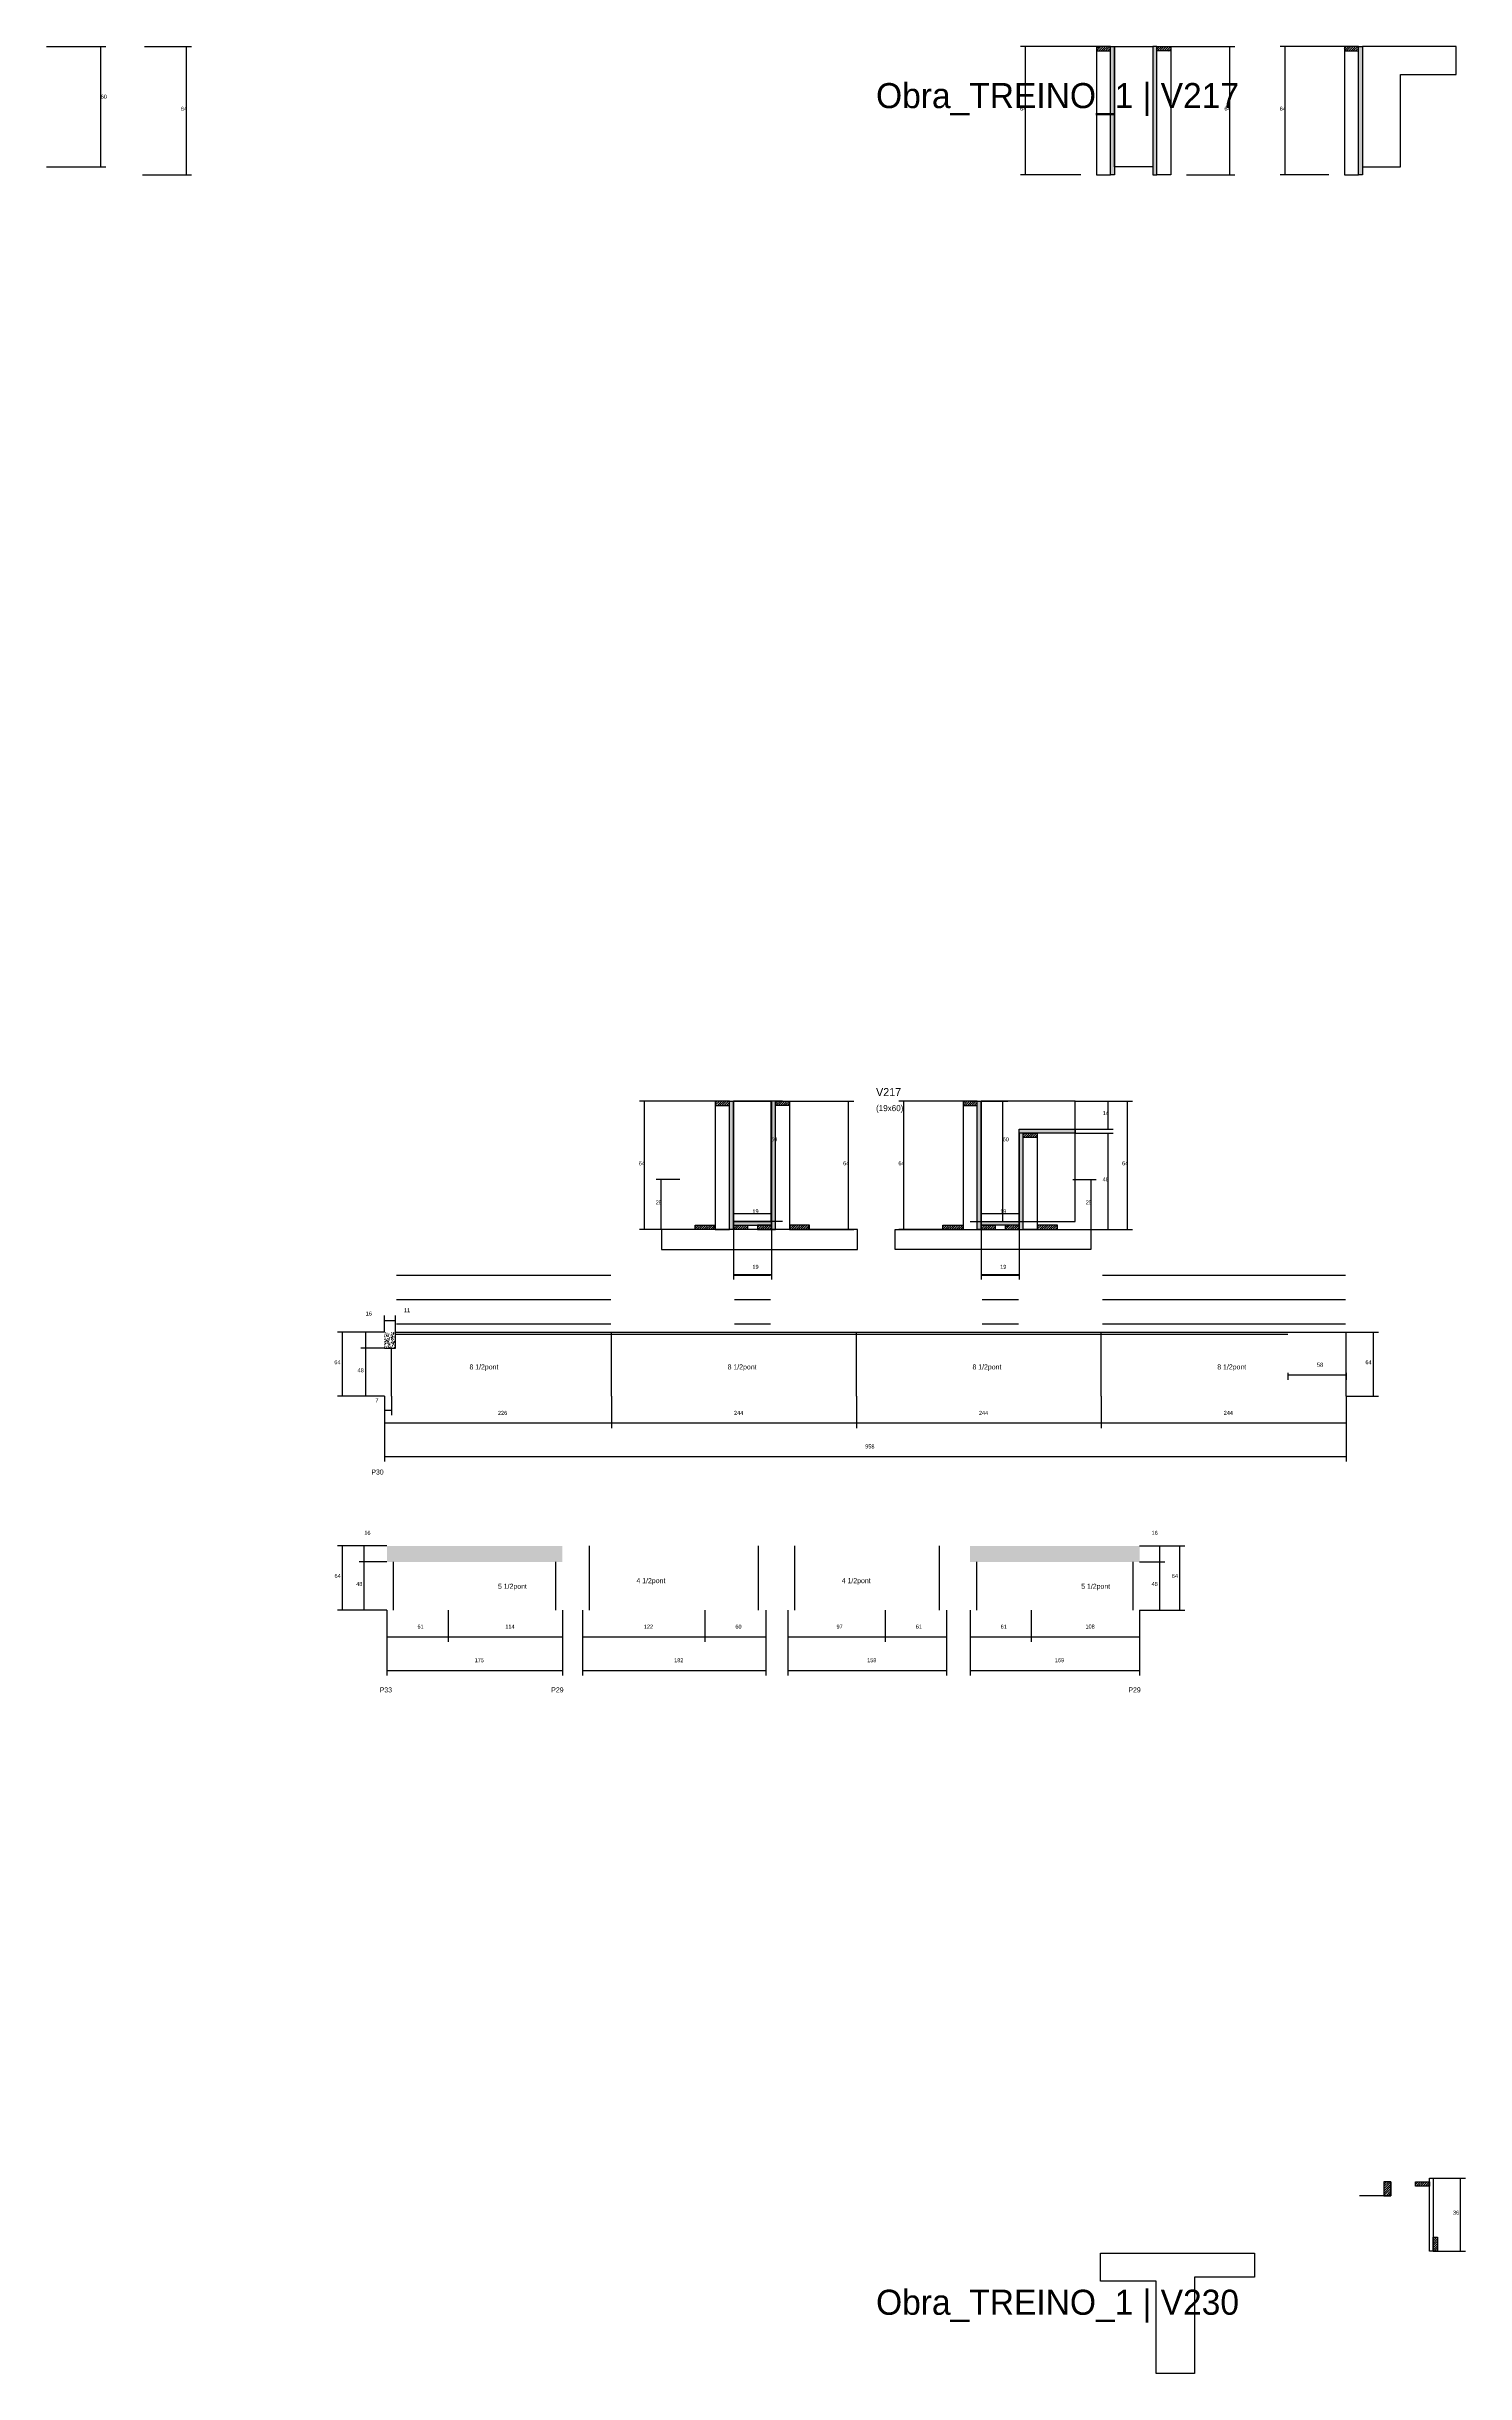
# Model space of a CAD drawing. Header units: metres. Extents: x -2848 to 22762, y -45195 to 1016.
# Drawn here: x -827 to 587, y -16668 to -14349 of the extents above; entities that cross this region are included whole.
import ezdxf

# ---------------------------------------------------------------- set-up
doc = ezdxf.new("R2010")
doc.units = ezdxf.units.M
for name, color, linetype in [('CONCRETO', 251, 'Continuous'), ('COTA', 4, 'Continuous'), ('Cota Seção (2x)', 4, 'Continuous'), ('Hachura', 253, 'Continuous'), ('LABEL_ID', 3, 'Continuous'), ('Madeira', 126, 'Continuous'), ('NOMENCLATURA', 7, 'Continuous'), ('Painéis', 200, 'Continuous'), ('SARR_2.2x7', 40, 'Continuous'), ('Texto Seção', 7, 'Continuous')]:
    doc.layers.add(name, color=color, linetype=linetype)

msp = doc.modelspace()

# ---------------------------------------------------------------- hatches: boundary and pattern name
at = {"layer": 'COTA'}
h = msp.add_hatch(dxfattribs=at)
h.set_pattern_fill('AR-CONC', scale=0.03)
h.paths.add_polyline_path([(-490, -15630.3), (-479, -15630.3), (-479, -15646.3), (-490, -15646.3)])
h = msp.add_hatch(dxfattribs=at)
h.set_pattern_fill('AR-CONC', scale=0.03)
h.paths.add_polyline_path([(-312.5, -15859.4), (-312.5, -15843.4), (-312.5, -15843.4), (-487.5, -15843.4), (-487.5, -15843.4), (-487.5, -15859.4), (-487.5, -15859.4), (-312.5, -15859.4)])
h = msp.add_hatch(dxfattribs=at)
h.set_pattern_fill('AR-CONC', scale=0.03)
h.paths.add_polyline_path([(262.7, -15859.4), (262.7, -15843.4), (262.7, -15843.4), (93.7, -15843.4), (93.7, -15843.4), (93.7, -15859.4), (93.7, -15859.4), (262.7, -15859.4)])
at = {"layer": 'Hachura'}
h = msp.add_hatch(dxfattribs=at)
h.set_pattern_fill('ANSI31', scale=0.5)
h.paths.add_polyline_path([(233.8, -14353), (233.8, -14348.6), (233.8, -14348.6), (219.8, -14348.6), (219.8, -14348.6), (219.8, -14353), (219.8, -14353), (233.8, -14353)])
h = msp.add_hatch(color=8, dxfattribs=at)
h.dxf.hatch_style = 1
h.paths.add_polyline_path([(233.8, -14348.6), (237.8, -14348.6), (237.8, -14348.6), (237.8, -14476.6), (237.8, -14476.6), (233.8, -14476.6), (233.8, -14476.6), (233.8, -14348.6)])
h = msp.add_hatch(color=8, dxfattribs=at)
h.dxf.hatch_style = 1
h.paths.add_polyline_path([(279.8, -14348.6), (275.8, -14348.6), (275.8, -14348.6), (275.8, -14476.6), (275.8, -14476.6), (279.8, -14476.6), (279.8, -14476.6), (279.8, -14348.6)])
h = msp.add_hatch(dxfattribs=at)
h.set_pattern_fill('ANSI31', scale=0.5)
h.paths.add_polyline_path([(279.8, -14353), (279.8, -14348.6), (279.8, -14348.6), (293.8, -14348.6), (293.8, -14348.6), (293.8, -14353), (293.8, -14353), (279.8, -14353)])
h = msp.add_hatch(dxfattribs=at)
h.set_pattern_fill('ANSI31', scale=0.5)
h.paths.add_polyline_path([(480.7, -14353), (480.7, -14348.6), (480.7, -14348.6), (466.7, -14348.6), (466.7, -14348.6), (466.7, -14353), (466.7, -14353), (480.7, -14353)])
h = msp.add_hatch(color=8, dxfattribs=at)
h.dxf.hatch_style = 1
h.paths.add_polyline_path([(480.7, -14348.6), (484.7, -14348.6), (484.7, -14348.6), (484.7, -14476.6), (484.7, -14476.6), (480.7, -14476.6), (480.7, -14476.6), (480.7, -14348.6)])
h = msp.add_hatch(dxfattribs=at)
h.set_pattern_fill('ANSI31', scale=0.5)
h.paths.add_polyline_path([(-146.2, -15404.4), (-146.2, -15400), (-146.2, -15400), (-160.2, -15400), (-160.2, -15400), (-160.2, -15404.4), (-160.2, -15404.4), (-146.2, -15404.4)])
h = msp.add_hatch(color=8, dxfattribs=at)
h.dxf.hatch_style = 1
h.paths.add_polyline_path([(-146.2, -15400), (-142.2, -15400), (-142.2, -15400), (-142.2, -15528), (-142.2, -15528), (-146.2, -15528), (-146.2, -15528), (-146.2, -15400)])
h = msp.add_hatch(color=8, dxfattribs=at)
h.dxf.hatch_style = 1
h.paths.add_polyline_path([(-100.2, -15400), (-104.2, -15400), (-104.2, -15400), (-104.2, -15528), (-104.2, -15528), (-100.2, -15528), (-100.2, -15528), (-100.2, -15400)])
h = msp.add_hatch(dxfattribs=at)
h.set_pattern_fill('ANSI31', scale=0.5)
h.paths.add_polyline_path([(-100.2, -15404.4), (-100.2, -15400), (-100.2, -15400), (-86.2, -15400), (-86.2, -15400), (-86.2, -15404.4), (-86.2, -15404.4), (-100.2, -15404.4)])
h = msp.add_hatch(dxfattribs=at)
h.set_pattern_fill('ANSI31', scale=0.5)
h.paths.add_polyline_path([(100.7, -15404.4), (100.7, -15400), (100.7, -15400), (86.7, -15400), (86.7, -15400), (86.7, -15404.4), (86.7, -15404.4), (100.7, -15404.4)])
h = msp.add_hatch(color=8, dxfattribs=at)
h.dxf.hatch_style = 1
h.paths.add_polyline_path([(100.7, -15400), (104.7, -15400), (104.7, -15400), (104.7, -15528), (104.7, -15528), (100.7, -15528), (100.7, -15528), (100.7, -15400)])
h = msp.add_hatch(color=8, dxfattribs=at)
h.dxf.hatch_style = 1
h.paths.add_polyline_path([(146.7, -15428), (142.7, -15428), (142.7, -15428), (142.7, -15528), (142.7, -15528), (146.7, -15528), (146.7, -15528), (146.7, -15428)])
h = msp.add_hatch(color=8, dxfattribs=at)
h.dxf.hatch_style = 1
h.paths.add_polyline_path([(142.7, -15432), (142.7, -15428), (142.7, -15428), (198.3, -15428), (198.3, -15428), (198.3, -15432), (198.3, -15432), (142.7, -15432)])
h = msp.add_hatch(dxfattribs=at)
h.set_pattern_fill('ANSI31', scale=0.5)
h.paths.add_polyline_path([(146.7, -15436.4), (146.7, -15432), (146.7, -15432), (160.7, -15432), (160.7, -15432), (160.7, -15436.4), (160.7, -15436.4), (146.7, -15436.4)])
h = msp.add_hatch(color=8, dxfattribs=at)
h.dxf.hatch_style = 1
h.paths.add_polyline_path([(-104.2, -15523.6), (-104.2, -15520), (-104.2, -15520), (-142.2, -15520), (-142.2, -15520), (-142.2, -15523.6), (-142.2, -15523.6), (-104.2, -15523.6)])
h = msp.add_hatch(color=8, dxfattribs=at)
h.dxf.hatch_style = 1
h.paths.add_polyline_path([(104.7, -15523.6), (104.7, -15520), (104.7, -15520), (142.7, -15520), (142.7, -15520), (142.7, -15523.6), (142.7, -15523.6), (104.7, -15523.6)])
h = msp.add_hatch(dxfattribs=at)
h.set_pattern_fill('ANSI31', scale=0.5)
h.paths.add_polyline_path([(-180.2, -15528), (-180.2, -15523.6), (-180.2, -15523.6), (-160.2, -15523.6), (-160.2, -15523.6), (-160.2, -15528), (-160.2, -15528), (-180.2, -15528)])
h = msp.add_hatch(dxfattribs=at)
h.set_pattern_fill('ANSI31', scale=0.5)
h.paths.add_polyline_path([(-142.2, -15528), (-142.2, -15523.6), (-142.2, -15523.6), (-128.2, -15523.6), (-128.2, -15523.6), (-128.2, -15528), (-128.2, -15528), (-142.2, -15528)])
h = msp.add_hatch(dxfattribs=at)
h.set_pattern_fill('ANSI31', scale=0.5)
h.paths.add_polyline_path([(-104.2, -15528), (-104.2, -15523.6), (-104.2, -15523.6), (-118.2, -15523.6), (-118.2, -15523.6), (-118.2, -15528), (-118.2, -15528), (-104.2, -15528)])
h = msp.add_hatch(dxfattribs=at)
h.set_pattern_fill('ANSI31', scale=0.5)
h.paths.add_polyline_path([(-66.2, -15528), (-66.2, -15523.6), (-66.2, -15523.6), (-86.2, -15523.6), (-86.2, -15523.6), (-86.2, -15528), (-86.2, -15528), (-66.2, -15528)])
h = msp.add_hatch(dxfattribs=at)
h.set_pattern_fill('ANSI31', scale=0.5)
h.paths.add_polyline_path([(66.7, -15528), (66.7, -15523.6), (66.7, -15523.6), (86.7, -15523.6), (86.7, -15523.6), (86.7, -15528), (86.7, -15528), (66.7, -15528)])
h = msp.add_hatch(dxfattribs=at)
h.set_pattern_fill('ANSI31', scale=0.5)
h.paths.add_polyline_path([(104.7, -15528), (104.7, -15523.6), (104.7, -15523.6), (118.7, -15523.6), (118.7, -15523.6), (118.7, -15528), (118.7, -15528), (104.7, -15528)])
h = msp.add_hatch(dxfattribs=at)
h.set_pattern_fill('ANSI31', scale=0.5)
h.paths.add_polyline_path([(142.7, -15528), (142.7, -15523.6), (142.7, -15523.6), (128.7, -15523.6), (128.7, -15523.6), (128.7, -15528), (128.7, -15528), (142.7, -15528)])
h = msp.add_hatch(dxfattribs=at)
h.set_pattern_fill('ANSI31', scale=0.5)
h.paths.add_polyline_path([(180.7, -15528), (180.7, -15523.6), (180.7, -15523.6), (160.7, -15523.6), (160.7, -15523.6), (160.7, -15528), (160.7, -15528), (180.7, -15528)])
h = msp.add_hatch(dxfattribs=at)
h.set_pattern_fill('ANSI31', scale=0.5)
h.paths.add_polyline_path([(513.2, -16477.3), (506.2, -16477.3), (506.2, -16491.3), (513.2, -16491.3)])
h = msp.add_hatch(dxfattribs=at)
h.set_pattern_fill('ANSI31', scale=0.5)
h.paths.add_polyline_path([(537.5, -16477.3), (537.5, -16481.7), (537.5, -16481.7), (551.5, -16481.7), (551.5, -16481.7), (551.5, -16477.3), (551.5, -16477.3), (537.5, -16477.3)])
h = msp.add_hatch(dxfattribs=at)
h.set_pattern_fill('ANSI31', scale=0.5)
h.paths.add_polyline_path([(555.1, -16546.7), (559.5, -16546.7), (559.5, -16546.7), (559.5, -16532.7), (559.5, -16532.7), (555.1, -16532.7), (555.1, -16532.7), (555.1, -16546.7)])

# ---------------------------------------------------------------- linework, layer by layer
at = {"layer": 'CONCRETO'}
for points in [[(237.8, -14348.6), (237.8, -14348.6), (275.8, -14348.6), (275.8, -14376.6), (275.8, -14376.6), (275.8, -14468.6), (237.8, -14468.6), (237.8, -14348.6)], [(578.3, -14376.6), (578.3, -14348.6), (484.7, -14348.6), (484.7, -14376.6), (484.7, -14376.6), (484.7, -14468.6), (522.7, -14468.6), (522.7, -14376.6)], [(-142.2, -15400), (-142.2, -15400), (-104.2, -15400), (-104.2, -15428), (-104.2, -15428), (-104.2, -15520), (-142.2, -15520), (-142.2, -15400)], [(-142.2, -15520), (-104.2, -15520), (-104.2, -15400), (-142.2, -15400)], [(198.3, -15428), (198.3, -15400), (104.7, -15400), (104.7, -15428), (104.7, -15428), (104.7, -15520), (142.7, -15520), (142.7, -15428)], [(104.7, -15520), (198.3, -15520), (198.3, -15400), (104.7, -15400)], [(223.7, -16576.5), (223.7, -16548.5), (377.3, -16548.5), (377.3, -16572.5), (317.3, -16572.5), (317.3, -16668.5), (279.3, -16668.5), (279.3, -16576.5)]]:
    msp.add_lwpolyline(points, close=True, dxfattribs=at)
at = {"layer": 'COTA'}
for p, q in [((-729.1, -14348.6), (-682.3, -14348.6)), ((-687.3, -14476.6), (-687.3, -14348.6)), ((219.8, -14348.6), (144.1, -14348.6)), ((149.1, -14476.6), (149.1, -14348.6)), ((293.8, -14348.6), (357.7, -14348.6)), ((352.7, -14476.6), (352.7, -14348.6)), ((466.7, -14348.6), (402.8, -14348.6)), ((407.8, -14476.6), (407.8, -14348.6)), ((-731.1, -14476.6), (-682.3, -14476.6)), ((204.2, -14476.6), (144.1, -14476.6)), ((309.4, -14476.6), (357.7, -14476.6)), ((451.1, -14476.6), (402.8, -14476.6)), ((-160.2, -15400), (-235.9, -15400)), ((-230.9, -15528), (-230.9, -15400)), ((-86.2, -15400), (-22.3, -15400)), ((-27.3, -15528), (-27.3, -15400)), ((86.7, -15400), (22.8, -15400)), ((27.8, -15528), (27.8, -15400)), ((198.3, -15400), (255.7, -15400)), ((198.3, -15400), (236.3, -15400)), ((231.3, -15428), (231.3, -15400)), ((250.7, -15528), (250.7, -15400)), ((198.3, -15428), (236.3, -15428)), ((198.3, -15432), (236.3, -15432)), ((231.3, -15528), (231.3, -15432)), ((-195.5, -15478), (-219.1, -15478)), ((-214.1, -15528), (-214.1, -15478)), ((196, -15478), (219.5, -15478)), ((214.5, -15528), (214.5, -15478)), ((-175.8, -15528), (-235.9, -15528)), ((-195.5, -15528), (-219.1, -15528)), ((-142.2, -15528), (-142.2, -15577.7)), ((-104.2, -15528), (-104.2, -15577.7)), ((-70.6, -15528), (-22.3, -15528)), ((71.1, -15528), (22.8, -15528)), ((104.7, -15528), (104.7, -15577.7)), ((142.7, -15528), (142.7, -15577.7)), ((176.3, -15528), (255.7, -15528)), ((176.3, -15528), (236.3, -15528)), ((196, -15528), (219.5, -15528)), ((-142.2, -15572.7), (-104.2, -15572.7)), ((104.7, -15572.7), (142.7, -15572.7)), ((-490, -15694.3), (-490, -15759.4)), ((-490, -15694.3), (-490, -15713.2)), ((-490, -15694.3), (-490, -15725.9)), ((-483, -15694.3), (-483, -15713.2)), ((-263.5, -15694.3), (-263.5, -15725.9)), ((-263.5, -15694.3), (-263.5, -15725.9)), ((-19.5, -15694.3), (-19.5, -15725.9)), ((-19.5, -15694.3), (-19.5, -15725.9)), ((224.5, -15694.3), (224.5, -15725.9)), ((224.5, -15694.3), (224.5, -15725.9)), ((468.5, -15694.3), (468.5, -15725.9)), ((468.5, -15694.3), (468.5, -15759.4)), ((-490, -15708.2), (-483, -15708.2)), ((-490, -15720.9), (-263.5, -15720.9)), ((-263.5, -15720.9), (-19.5, -15720.9)), ((-19.5, -15720.9), (224.5, -15720.9)), ((224.5, -15720.9), (468.5, -15720.9)), ((-490, -15754.4), (468.5, -15754.4)), ((-487.5, -15843.4), (-536.6, -15843.4)), ((-531.6, -15907.4), (-531.6, -15843.4)), ((-487.5, -15843.4), (-515, -15843.4)), ((-510, -15859.4), (-510, -15843.4)), ((-487.5, -15859.4), (-515, -15859.4)), ((-487.5, -15859.4), (-515, -15859.4)), ((-510, -15907.4), (-510, -15859.4)), ((-487.5, -15907.4), (-536.6, -15907.4)), ((-487.5, -15907.4), (-515, -15907.4)), ((-487.5, -15907.4), (-487.5, -15939)), ((-487.5, -15907.4), (-487.5, -15972.5)), ((-426.5, -15907.4), (-426.5, -15939)), ((-426.5, -15907.4), (-426.5, -15939)), ((-312.5, -15907.4), (-312.5, -15939)), ((-312.5, -15907.4), (-312.5, -15972.5)), ((-292.5, -15907.4), (-292.5, -15972.5)), ((-110, -15907.4), (-110, -15972.5)), ((-87.9, -15907.4), (-87.9, -15972.5)), ((70.1, -15907.4), (70.1, -15972.5)), ((93.7, -15907.4), (93.7, -15939)), ((93.7, -15907.4), (93.7, -15972.5)), ((154.7, -15907.4), (154.7, -15939)), ((154.7, -15907.4), (154.7, -15939)), ((262.7, -15907.4), (262.7, -15939)), ((262.7, -15907.4), (262.7, -15972.5)), ((-487.5, -15934), (-426.5, -15934)), ((-426.5, -15934), (-312.5, -15934)), ((93.7, -15934), (154.7, -15934)), ((154.7, -15934), (262.7, -15934)), ((-487.5, -15967.5), (-312.5, -15967.5)), ((-292.5, -15967.5), (-110, -15967.5)), ((-87.9, -15967.5), (70.1, -15967.5)), ((93.7, -15967.5), (262.7, -15967.5)), ((555.1, -16473.7), (587.4, -16473.7)), ((582.4, -16546.7), (582.4, -16473.7)), ((555.1, -16546.7), (587.4, -16546.7))]:
    msp.add_line(p, q, dxfattribs=at)
at = {"layer": 'Cota Seção (2x)'}
for p, q in [((-826.7, -14348.6), (-767.7, -14348.6)), ((-772.7, -14468.6), (-772.7, -14348.6)), ((-826.7, -14468.6), (-767.7, -14468.6)), ((-93.2, -15400), (-109.7, -15400)), ((-104.7, -15520), (-104.7, -15400)), ((93.7, -15400), (131.2, -15400)), ((126.2, -15520), (126.2, -15400)), ((-142.2, -15528), (-142.2, -15507)), ((-142.2, -15512), (-104.2, -15512)), ((-93.2, -15520), (-109.7, -15520)), ((-104.2, -15528), (-104.2, -15507)), ((93.7, -15520), (131.2, -15520)), ((104.7, -15528), (104.7, -15507)), ((104.7, -15512), (142.7, -15512)), ((142.7, -15528), (142.7, -15507)), ((-490, -15630.3), (-536.8, -15630.3)), ((-531.8, -15694.3), (-531.8, -15630.3)), ((-490, -15630.3), (-513.6, -15630.3)), ((-508.6, -15646.3), (-508.6, -15630.3)), ((-490, -15630.3), (-490, -15613.6)), ((-490, -15618.6), (-479, -15618.6)), ((-479, -15630.3), (-479, -15613.6)), ((468.5, -15630.3), (500.8, -15630.3)), ((495.8, -15694.3), (495.8, -15630.3)), ((-490, -15646.3), (-513.6, -15646.3)), ((-490, -15646.3), (-513.6, -15646.3)), ((-508.6, -15694.3), (-508.6, -15646.3)), ((410.5, -15671), (410.5, -15677.9)), ((410.5, -15672.9), (468.5, -15672.9)), ((468.5, -15671), (468.5, -15677.9)), ((-490, -15694.3), (-536.8, -15694.3)), ((-490, -15694.3), (-513.6, -15694.3)), ((468.5, -15694.3), (500.8, -15694.3)), ((262.7, -15843.4), (287.7, -15843.4)), ((262.7, -15843.4), (307.9, -15843.4)), ((282.7, -15859.4), (282.7, -15843.4)), ((302.9, -15907.4), (302.9, -15843.4)), ((262.7, -15859.4), (287.7, -15859.4)), ((262.7, -15859.4), (287.7, -15859.4)), ((282.7, -15907.4), (282.7, -15859.4)), ((-292.5, -15907.4), (-292.5, -15939)), ((-170.5, -15907.4), (-170.5, -15939)), ((-170.5, -15907.4), (-170.5, -15939)), ((-110, -15907.4), (-110, -15939)), ((-87.9, -15907.4), (-87.9, -15939)), ((9.1, -15907.4), (9.1, -15939)), ((9.1, -15907.4), (9.1, -15939)), ((70.1, -15907.4), (70.1, -15939)), ((262.7, -15907.4), (287.7, -15907.4)), ((262.7, -15907.4), (307.9, -15907.4)), ((-292.5, -15934), (-170.5, -15934)), ((-170.5, -15934), (-110, -15934)), ((-87.9, -15934), (9.1, -15934)), ((9.1, -15934), (70.1, -15934))]:
    msp.add_line(p, q, dxfattribs=at)
at = {"layer": 'Madeira'}
for points in [[(233.8, -14353), (233.8, -14348.6), (219.8, -14348.6), (219.8, -14353)], [(233.8, -14348.6), (219.8, -14348.6), (219.8, -14476.6), (233.8, -14476.6)], [(279.8, -14353), (279.8, -14348.6), (293.8, -14348.6), (293.8, -14353)], [(279.8, -14348.6), (293.8, -14348.6), (293.8, -14476.6), (279.8, -14476.6)], [(480.7, -14353), (480.7, -14348.6), (466.7, -14348.6), (466.7, -14353)], [(480.7, -14348.6), (466.7, -14348.6), (466.7, -14476.6), (480.7, -14476.6)], [(-146.2, -15404.4), (-146.2, -15400), (-160.2, -15400), (-160.2, -15404.4)], [(-146.2, -15400), (-160.2, -15400), (-160.2, -15528), (-146.2, -15528)], [(-100.2, -15404.4), (-100.2, -15400), (-86.2, -15400), (-86.2, -15404.4)], [(-100.2, -15400), (-86.2, -15400), (-86.2, -15528), (-100.2, -15528)], [(100.7, -15404.4), (100.7, -15400), (86.7, -15400), (86.7, -15404.4)], [(100.7, -15400), (86.7, -15400), (86.7, -15528), (100.7, -15528)], [(146.7, -15436.4), (146.7, -15432), (160.7, -15432), (160.7, -15436.4)], [(146.7, -15432), (160.7, -15432), (160.7, -15528), (146.7, -15528)], [(-213.7, -15548), (-18.5, -15548), (-18.5, -15528), (-213.7, -15528)], [(-180.2, -15528), (-180.2, -15523.6), (-160.2, -15523.6), (-160.2, -15528)], [(-142.2, -15528), (-142.2, -15523.6), (-128.2, -15523.6), (-128.2, -15528)], [(-104.2, -15528), (-104.2, -15523.6), (-118.2, -15523.6), (-118.2, -15528)], [(-66.2, -15528), (-66.2, -15523.6), (-86.2, -15523.6), (-86.2, -15528)], [(214.1, -15548), (19, -15548), (19, -15528), (214.1, -15528)], [(66.7, -15528), (66.7, -15523.6), (86.7, -15523.6), (86.7, -15528)], [(104.7, -15528), (104.7, -15523.6), (118.7, -15523.6), (118.7, -15528)], [(142.7, -15528), (142.7, -15523.6), (128.7, -15523.6), (128.7, -15528)], [(180.7, -15528), (180.7, -15523.6), (160.7, -15523.6), (160.7, -15528)], [(513.2, -16491.3), (513.2, -16477.3), (506.2, -16477.3), (506.2, -16491.3)], [(537.5, -16477.3), (551.5, -16477.3), (551.5, -16481.7), (537.5, -16481.7)], [(555.1, -16546.7), (555.1, -16532.7), (559.5, -16532.7), (559.5, -16546.7)]]:
    msp.add_lwpolyline(points, close=True, dxfattribs=at)
msp.add_lwpolyline([(513.2, -16477.3), (513.2, -16491.3), (481.7, -16491.3)], dxfattribs=at)
at = {"layer": 'Painéis'}
for p, q in [((-142.2, -15528), (-142.2, -15400)), ((-104.2, -15528), (-104.2, -15400)), ((104.7, -15528), (104.7, -15400)), ((142.7, -15428), (198.3, -15428)), ((142.7, -15432), (142.7, -15428)), ((142.7, -15528), (142.7, -15432)), ((198.3, -15432), (198.3, -15428)), ((-142.2, -15520), (-104.2, -15520)), ((-142.2, -15523.6), (-142.2, -15520)), ((-104.2, -15523.6), (-104.2, -15520)), ((104.7, -15520), (142.7, -15520)), ((104.7, -15523.6), (104.7, -15520)), ((142.7, -15523.6), (142.7, -15520)), ((-479, -15630.3), (468.5, -15630.3)), ((-479, -15646.3), (-479, -15630.3)), ((-263.5, -15694.3), (-263.5, -15630.3)), ((-19.5, -15694.3), (-19.5, -15630.3)), ((224.5, -15694.3), (224.5, -15630.3)), ((468.5, -15694.3), (468.5, -15630.3)), ((-490, -15646.3), (-479, -15646.3))]:
    msp.add_line(p, q, dxfattribs=at)
for points in [[(233.8, -14348.6), (237.8, -14348.6), (237.8, -14476.6), (233.8, -14476.6)], [(279.8, -14348.6), (275.8, -14348.6), (275.8, -14476.6), (279.8, -14476.6)], [(480.7, -14348.6), (484.7, -14348.6), (484.7, -14476.6), (480.7, -14476.6)], [(-146.2, -15400), (-142.2, -15400), (-142.2, -15528), (-146.2, -15528)], [(-100.2, -15400), (-104.2, -15400), (-104.2, -15528), (-100.2, -15528)], [(100.7, -15400), (104.7, -15400), (104.7, -15528), (100.7, -15528)], [(142.7, -15432), (142.7, -15428), (198.3, -15428), (198.3, -15432)], [(146.7, -15432), (142.7, -15432), (142.7, -15528), (146.7, -15528)], [(-104.2, -15523.6), (-104.2, -15520), (-142.2, -15520), (-142.2, -15523.6)], [(104.7, -15523.6), (104.7, -15520), (142.7, -15520), (142.7, -15523.6)], [(551.5, -16473.7), (555.1, -16473.7), (555.1, -16546.7), (551.5, -16546.7)]]:
    msp.add_lwpolyline(points, close=True, dxfattribs=at)
at = {"layer": 'SARR_2.2x7'}
for p, q in [((-478, -15573.53), (-264.2, -15573.53)), ((-141.2, -15573.53), (-105.2, -15573.53)), ((105.8, -15573.53), (141.8, -15573.53)), ((225.8, -15573.53), (467.8, -15573.53)), ((-478, -15597.79), (-264.2, -15597.79)), ((-141.2, -15597.79), (-105.2, -15597.79)), ((105.8, -15597.79), (141.8, -15597.79)), ((225.8, -15597.79), (467.8, -15597.79)), ((-479, -15632.5), (-263.5, -15632.5)), ((-478, -15622.04), (-264.2, -15622.04)), ((-263.5, -15632.5), (-19.5, -15632.5)), ((-141.2, -15622.04), (-105.2, -15622.04)), ((-19.5, -15632.5), (224.5, -15632.5)), ((105.8, -15622.04), (141.8, -15622.04)), ((224.5, -15632.5), (410.5, -15632.5)), ((225.8, -15622.04), (467.8, -15622.04)), ((-483, -15694.3), (-483, -15646.3)), ((-285.5, -15907.4), (-285.5, -15843.4)), ((-117, -15907.4), (-117, -15843.4)), ((-80.9, -15907.4), (-80.9, -15843.4)), ((63.1, -15907.4), (63.1, -15843.4)), ((-481, -15907.4), (-481, -15859.4)), ((-319.1, -15907.4), (-319.1, -15859.4)), ((100.3, -15907.4), (100.3, -15859.4)), ((256.2, -15907.4), (256.2, -15859.4))]:
    msp.add_line(p, q, dxfattribs=at)

# ---------------------------------------------------------------- texts
at = {"layer": 'COTA'}
for s, p in [('64', (-692.8, -14412.6)), ('64', (143.6, -14412.6)), ('64', (347.2, -14412.6)), ('64', (402.3, -14412.6)), ('14', (225.8, -15414)), ('64', (-236.4, -15464)), ('64', (-32.8, -15464)), ('64', (22.3, -15464)), ('64', (245.2, -15464)), ('48', (225.8, -15480)), ('25', (-219.6, -15503)), ('25', (209, -15503)), ('19', (-123.2, -15567.2)), ('19', (123.7, -15567.2)), ('7', (-498.9, -15700.2)), ('226', (-376.8, -15712.8)), ('244', (-141.5, -15712.8)), ('244', (102.5, -15712.8)), ('244', (346.5, -15712.8)), ('958', (-10.8, -15746.3)), ('16', (-510, -15832.4)), ('64', (-539.7, -15875.4)), ('48', (-518.1, -15883.4)), ('61', (-457, -15925.9)), ('114', (-369.5, -15925.9)), ('61', (124.2, -15925.9)), ('108', (208.7, -15925.8)), ('175', (-400, -15959.4)), ('182', (-201.2, -15959.4)), ('158', (-8.9, -15959.4)), ('169', (178.2, -15959.4)), ('36', (574.9, -16510.2))]:
    msp.add_text(s, height=4, dxfattribs=at).set_placement(p)
at = {"layer": 'Cota Seção (2x)'}
for s, p in [('60', (-772.7, -14400.6)), ('60', (-104.7, -15440)), ('60', (126.2, -15440)), ('19', (-123.2, -15512)), ('19', (123.7, -15512)), ('16', (-508.6, -15613.8)), ('11', (-470.5, -15610.5)), ('64', (-539.9, -15662.3)), ('64', (487.7, -15662.3)), ('48', (-516.7, -15670.3)), ('58', (439.5, -15664.8)), ('16', (274.6, -15832.4)), ('48', (274.6, -15883.4)), ('64', (294.8, -15875.4)), ('122', (-231.5, -15925.9)), ('60', (-140.2, -15925.9)), ('97', (-39.4, -15925.9)), ('61', (39.6, -15925.9))]:
    msp.add_text(s, height=4, dxfattribs=at).set_placement(p)
at = {"layer": 'LABEL_ID'}
for s, p in [('Obra_TREINO_1 | V217', (0, -14410)), ('Obra_TREINO_1 | V230', (0, -16610))]:
    msp.add_text(s, height=25, dxfattribs=at).set_placement(p)
at = {"layer": 'NOMENCLATURA'}
for s, p in [('8 1/2pont', (-405.2, -15667.5)), ('8 1/2pont', (-147.9, -15667.5)), ('8 1/2pont', (96.1, -15667.5)), ('8 1/2pont', (340.1, -15667.5)), ('P30', (-503, -15772.3)), ('5 1/2pont', (-376.8, -15886.2)), ('4 1/2pont', (-238.8, -15880.6)), ('4 1/2pont', (-34.2, -15880.6)), ('5 1/2pont', (204.5, -15886.2)), ('P33', (-494.7, -15989.5)), ('P29', (-323.7, -15989.5)), ('P29', (251.5, -15989.5))]:
    msp.add_text(s, height=5, dxfattribs=at).set_placement(p)
at = {"layer": 'Texto Seção'}
for s, height, p in [('V217', 8, (0, -15395)), ('(19x60)', 6, (0, -15410))]:
    msp.add_text(s, height=height, dxfattribs=at).set_placement(p)

doc.saveas('drawing.dxf')
